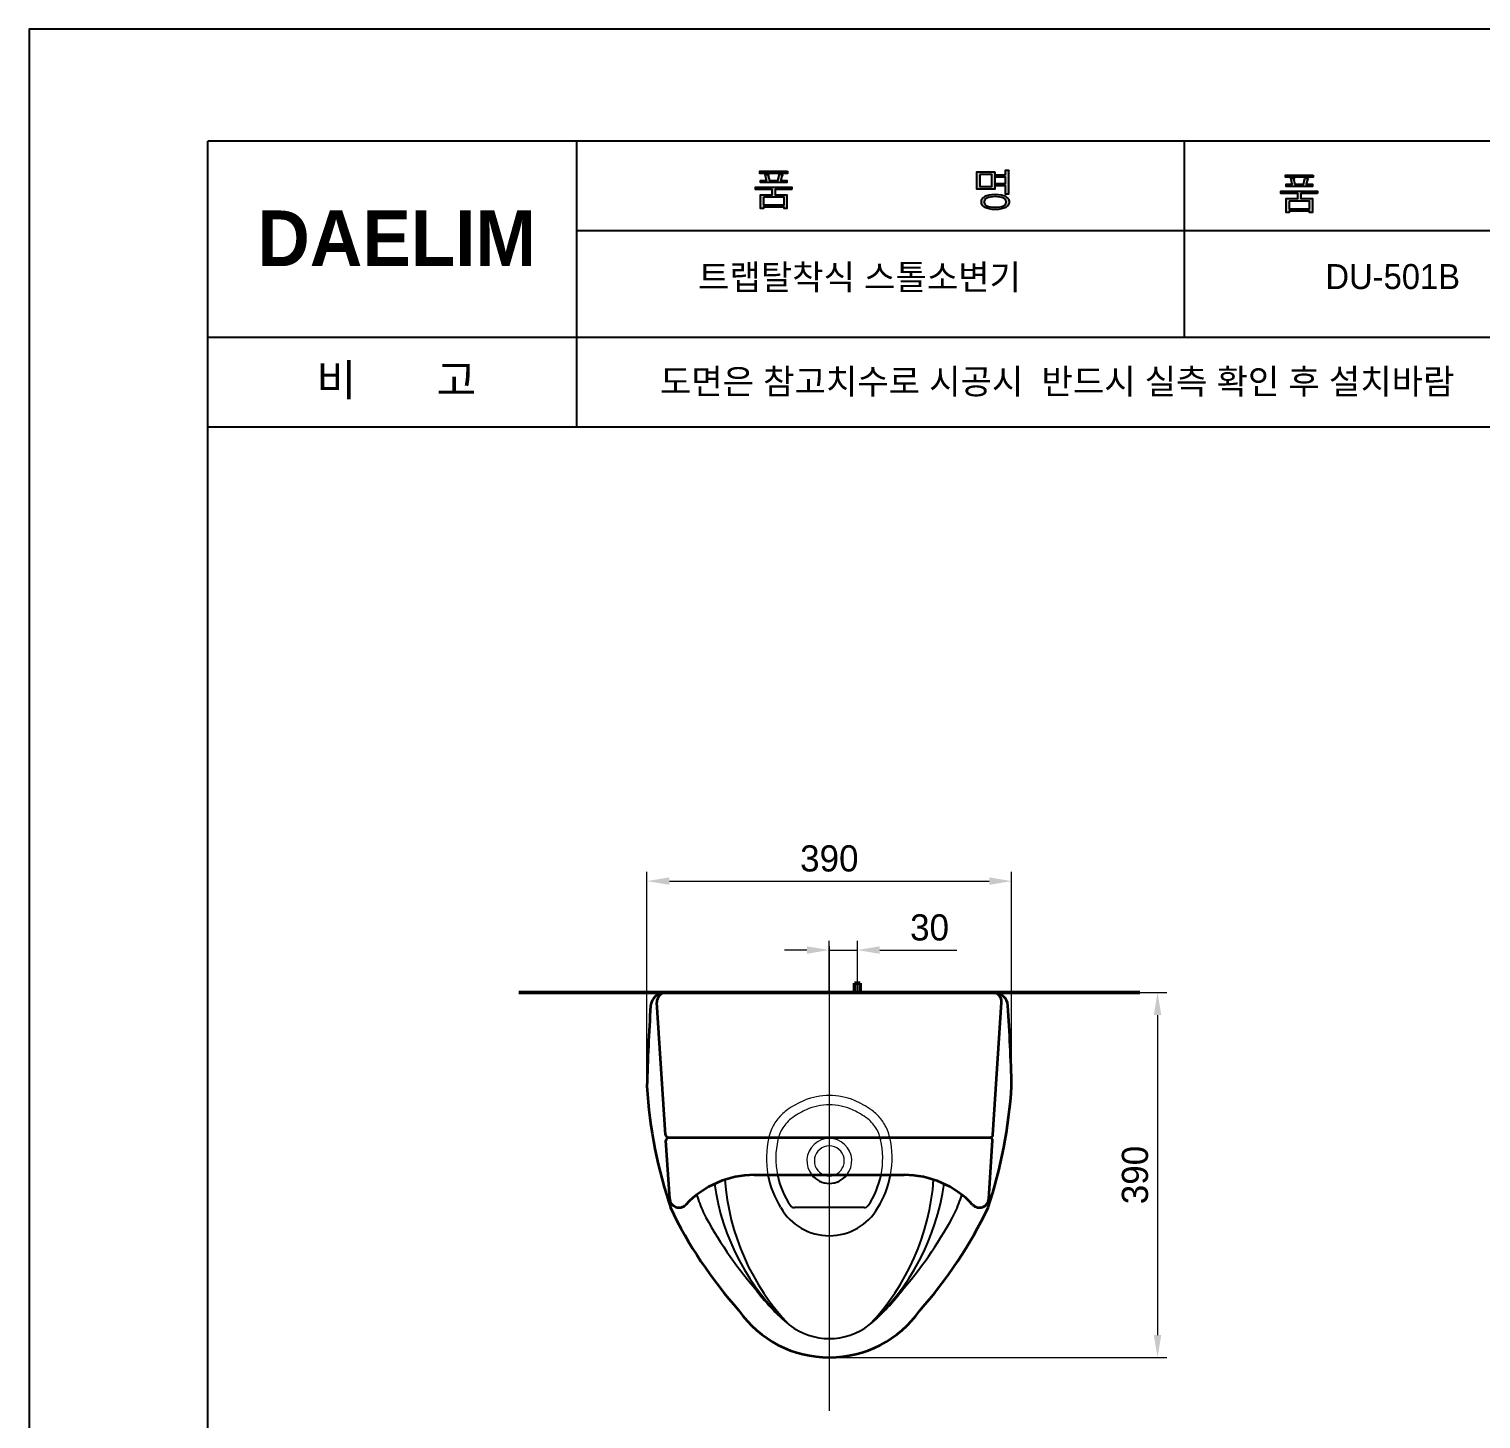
# Model space of a CAD drawing. Header units: millimetres. Extents: x 7648 to 10074, y -183 to 3248.
# Drawn here: x 7648 to 9201, y 1761 to 3248 of the extents above; entities that cross this region are included whole.
import ezdxf
from ezdxf.lldxf.tags import DXFTag

# ---------------------------------------------------------------- set-up
doc = ezdxf.new("R2010")
doc.units = ezdxf.units.MM
doc.header["$LTSCALE"] = 0.1
for name, color, linetype, lineweight in [('AM_11', 3, 'AM_ISO09W050', 18), ('AM_3', 6, 'AM_ISO02W050', 20), ('AM_5', 3, 'Continuous', 9), ('AM_7', 4, 'AM_ISO08W050', 9), ('DIM', 3, 'Continuous', 15), ('LINE', 7, 'Continuous', 25), ('LINE @ 1', 7, 'Continuous', 25), ('OUTLINE', 11, 'Continuous', 35), ('Y', 235, 'Continuous', 50)]:
    doc.layers.add(name, color=color, linetype=linetype, lineweight=lineweight)
doc.layers.add('YA', color=7, linetype='Continuous')
doc.styles.add('h', font='HBATANG.TTF', dxfattribs={"height": 28})
doc.styles.add('스타일1', font='txt.shx', dxfattribs={"bigfont": 'ghs.shx'})
tags = doc.linetypes.add('AM_ISO02W050', pattern=[7.5, 6, -1.5]).pattern_tags.tags
tags[6:7] = [DXFTag(74, 4), DXFTag(75, 0), DXFTag(340, '0'), DXFTag(46, 1.0), DXFTag(50, 0.0), DXFTag(44, 0.0), DXFTag(45, 0.0)]
tags[4:5] = [DXFTag(74, 4), DXFTag(75, 0), DXFTag(340, '0'), DXFTag(46, 1.0), DXFTag(50, 0.0), DXFTag(44, 0.0), DXFTag(45, 0.0)]
tags = doc.linetypes.add('AM_ISO08W050', pattern=[18, 12, -1.5, 3, -1.5]).pattern_tags.tags
tags[10:11] = [DXFTag(74, 4), DXFTag(75, 0), DXFTag(340, '0'), DXFTag(46, 1.0), DXFTag(50, 0.0), DXFTag(44, 0.0), DXFTag(45, 0.0)]
tags[8:9] = [DXFTag(74, 4), DXFTag(75, 0), DXFTag(340, '0'), DXFTag(46, 1.0), DXFTag(50, 0.0), DXFTag(44, 0.0), DXFTag(45, 0.0)]
tags[6:7] = [DXFTag(74, 4), DXFTag(75, 0), DXFTag(340, '0'), DXFTag(46, 1.0), DXFTag(50, 0.0), DXFTag(44, 0.0), DXFTag(45, 0.0)]
tags[4:5] = [DXFTag(74, 4), DXFTag(75, 0), DXFTag(340, '0'), DXFTag(46, 1.0), DXFTag(50, 0.0), DXFTag(44, 0.0), DXFTag(45, 0.0)]
tags = doc.linetypes.add('AM_ISO09W050', pattern=[22.5, 12, -1.5, 3, -1.5, 3, -1.5]).pattern_tags.tags
tags[14:15] = [DXFTag(74, 4), DXFTag(75, 0), DXFTag(340, '0'), DXFTag(46, 1.0), DXFTag(50, 0.0), DXFTag(44, 0.0), DXFTag(45, 0.0)]
tags[12:13] = [DXFTag(74, 4), DXFTag(75, 0), DXFTag(340, '0'), DXFTag(46, 1.0), DXFTag(50, 0.0), DXFTag(44, 0.0), DXFTag(45, 0.0)]
tags[10:11] = [DXFTag(74, 4), DXFTag(75, 0), DXFTag(340, '0'), DXFTag(46, 1.0), DXFTag(50, 0.0), DXFTag(44, 0.0), DXFTag(45, 0.0)]
tags[8:9] = [DXFTag(74, 4), DXFTag(75, 0), DXFTag(340, '0'), DXFTag(46, 1.0), DXFTag(50, 0.0), DXFTag(44, 0.0), DXFTag(45, 0.0)]
tags[6:7] = [DXFTag(74, 4), DXFTag(75, 0), DXFTag(340, '0'), DXFTag(46, 1.0), DXFTag(50, 0.0), DXFTag(44, 0.0), DXFTag(45, 0.0)]
tags[4:5] = [DXFTag(74, 4), DXFTag(75, 0), DXFTag(340, '0'), DXFTag(46, 1.0), DXFTag(50, 0.0), DXFTag(44, 0.0), DXFTag(45, 0.0)]
tags = doc.linetypes.add('Amconstr', pattern=[9999, 9999, 0]).pattern_tags.tags
tags[6:7] = [DXFTag(74, 4), DXFTag(75, 0), DXFTag(340, '0'), DXFTag(46, 1.0), DXFTag(50, 0.0), DXFTag(44, 0.0), DXFTag(45, 0.0)]
tags[4:5] = [DXFTag(74, 4), DXFTag(75, 0), DXFTag(340, '0'), DXFTag(46, 1.0), DXFTag(50, 0.0), DXFTag(44, 0.0), DXFTag(45, 0.0)]
doc.dimstyles.new('AM_ISO$0', dxfattribs={"dimtxt": 28, "dimasz": 24, "dimexe": 10, "dimexo": 0, "dimgap": 10, "dimtad": 1, "dimdec": 0, "dimdsep": 46, "dimtxsty": 'h', "dimcen": -5, "dimclrd": 256, "dimclre": 256, "dimclrt": 256, "dimadec": 0, "dimazin": 2, "dimtp": 0.1, "dimtm": 0.1, "dimtfac": 0.71, "dimtdec": 0, "dimtmove": 0, "dimatfit": 3, "dimfxl": 0, "dimlwd": -1, "dimlwe": -1, "dimarcsym": 0})

# ---------------------------------------------------------------- blocks, each defined once
blk = doc.blocks.new('*D80')
at = {"layer": 'AM_5', "color": 0}
for p, q in [((8678.2, 2217.4), (8864.9, 2217.4)), ((8854.9, 2193.4), (8854.9, 1851.2)), ((8503.9, 1827.2), (8864.9, 1827.2))]:
    blk.add_line(p, q, dxfattribs=at)
for points in [[(8850.9, 2193.4), (8858.9, 2193.4), (8854.9, 2217.4)], [(8850.9, 1851.2), (8858.9, 1851.2), (8854.9, 1827.2)]]:
    blk.add_solid(points, dxfattribs=at)
at = {"layer": 'Defpoints', "color": 0}
for p in [(8678.2, 2217.4), (8503.9, 1827.2), (8854.9, 1827.2)]:
    blk.add_point(p, dxfattribs=at)
at = {"layer": 'AM_5', "color": 0, "insert": (8830.9, 2022.3), "char_height": 28, "attachment_point": 5, "rotation": 90, "style": 'h'}
blk.add_mtext('390', dxfattribs=at)
blk = doc.blocks.new('*D82')
at = {"layer": 'AM_5', "color": 0}
for p, q in [((8308.9, 2117.2), (8308.9, 2346.6)), ((8698.9, 2117.4), (8698.9, 2346.6)), ((8332.9, 2336.6), (8674.9, 2336.6))]:
    blk.add_line(p, q, dxfattribs=at)
for points in [[(8332.9, 2340.6), (8332.9, 2332.6), (8308.9, 2336.6)], [(8674.9, 2340.6), (8674.9, 2332.6), (8698.9, 2336.6)]]:
    blk.add_solid(points, dxfattribs=at)
at = {"layer": 'Defpoints', "color": 0}
for p in [(8698.9, 2336.6), (8308.9, 2117.2), (8698.9, 2117.4)]:
    blk.add_point(p, dxfattribs=at)
at = {"layer": 'AM_5', "color": 0, "insert": (8503.9, 2360.7), "char_height": 28, "attachment_point": 5, "style": 'h'}
blk.add_mtext('390', dxfattribs=at)
blk = doc.blocks.new('*D85')
at = {"layer": 'AM_11', "color": 0}
for p, q in [((8503.9, 2217.4), (8503.9, 2272.9)), ((8533.9, 2217.4), (8533.9, 2272.9)), ((8479.9, 2262.9), (8455.9, 2262.9)), ((8503.9, 2262.9), (8533.9, 2262.9)), ((8557.9, 2262.9), (8640.4, 2262.9))]:
    blk.add_line(p, q, dxfattribs=at)
for points in [[(8479.9, 2266.9), (8479.9, 2258.9), (8503.9, 2262.9)], [(8557.9, 2266.9), (8557.9, 2258.9), (8533.9, 2262.9)]]:
    blk.add_solid(points, dxfattribs=at)
at = {"layer": 'Defpoints', "color": 0}
for p in [(8533.9, 2262.9), (8503.9, 2217.4), (8533.9, 2217.4)]:
    blk.add_point(p, dxfattribs=at)
at = {"layer": 'AM_11', "color": 0, "insert": (8611.1, 2286.9), "char_height": 28, "attachment_point": 5, "style": 'h'}
blk.add_mtext('30', dxfattribs=at)

msp = doc.modelspace()

# ---------------------------------------------------------------- hatches: boundary and pattern name
at = {"layer": 'LINE @ 1', "linetype": 'Amconstr'}
h = msp.add_hatch(color=256, dxfattribs=at)
h.dxf.hatch_style = 1
h.paths.add_polyline_path([(9021.3, 3091.7), (8991.7, 3091.7), (8991.7, 3089.3), (9021.3, 3089.3)])
h = msp.add_hatch(color=256, dxfattribs=at)
h.dxf.hatch_style = 1
h.paths.add_polyline_path([(8998.8, 3081.9), (8992.3, 3081.9), (8992.3, 3079.5), (9020.6, 3079.5), (9020.6, 3081.9), (9014, 3081.9), (9015.2, 3086.4), (9015.3, 3086.8), (9015.9, 3087.5), (9015.9, 3087.5), (9016, 3087.6), (9016, 3087.6), (9016, 3087.6), (9016, 3087.7), (9016, 3087.7), (9016, 3087.7), (9016, 3087.7), (9016, 3087.8), (9016, 3087.8), (9015.9, 3087.8), (9015.9, 3087.8), (9015.7, 3087.9), (9015, 3088), (9012.5, 3088.5), (9011, 3081.9), (9001.8, 3081.9), (9000.6, 3086.8), (9000.8, 3087.4), (9001, 3087.7), (9001, 3087.8), (9001, 3087.8), (9001, 3087.9), (9001, 3087.9), (9001, 3087.9), (9001, 3087.9), (9001, 3088), (9001, 3088), (9001, 3088), (9001, 3088), (9000.9, 3088), (9000.9, 3088.1), (9000.8, 3088.1), (9000.5, 3088.1), (8999.6, 3088.2), (8997.5, 3088.2)])
h.paths.add_polyline_path([(8986.9, 3074.6), (8986.9, 3072), (9004.9, 3072), (9004.9, 3066.5), (8992.3, 3066.5), (8992.3, 3051.8), (8995.5, 3051.8), (8995.5, 3053.1), (9017.5, 3053.1), (9017.5, 3051.8), (9020.6, 3051.8), (9020.6, 3066.5), (9008, 3066.5), (9008, 3072), (9026, 3072), (9026, 3074.6)])
h.paths.add_polyline_path([(9017.5, 3063.9), (9017.5, 3055.7), (8995.5, 3055.7), (8995.5, 3063.9)], flags=16)
at = {"layer": 'YA'}
h = msp.add_hatch(color=256, dxfattribs=at)
h.paths.add_polyline_path([(8692.3, 3091.9), (8692.3, 3096.8), (8694.8, 3096.8), (8695.1, 3096.8), (8695.4, 3096.8), (8695.5, 3096.7), (8695.6, 3096.7), (8695.7, 3096.7), (8695.7, 3096.7), (8695.7, 3096.6), (8695.7, 3096.6), (8695.7, 3096.6), (8695.7, 3096.6), (8695.7, 3096.6), (8695.8, 3096.6), (8695.8, 3096.6), (8695.8, 3096.5), (8695.8, 3096.5), (8695.8, 3096.5), (8695.7, 3096.4), (8695.7, 3096.3), (8695.6, 3096.1), (8695.5, 3095.8), (8695.4, 3095.4), (8695.4, 3071.1), (8692.3, 3071.1), (8692.3, 3080.1), (8682.4, 3080.1), (8682.4, 3082.7), (8692.3, 3082.7), (8692.3, 3089.4), (8682.4, 3089.4), (8682.4, 3091.9)])
h.paths.add_polyline_path([(8672.6, 3067.1), (8671.9, 3066.7), (8671.3, 3066.3), (8670.8, 3065.9), (8670.4, 3065.3), (8670.1, 3064.8), (8669.9, 3064.2), (8669.7, 3063.6), (8669.7, 3062.9), (8669.7, 3062.2), (8669.9, 3061.6), (8670.1, 3061), (8670.4, 3060.5), (8670.8, 3060), (8671.3, 3059.5), (8671.9, 3059.1), (8672.6, 3058.8), (8674.2, 3058.1), (8676.2, 3057.7), (8681.4, 3057.3), (8686.5, 3057.7), (8688.6, 3058.1), (8690.2, 3058.8), (8690.9, 3059.1), (8691.5, 3059.5), (8692, 3060), (8692.4, 3060.5), (8692.7, 3061), (8693, 3061.6), (8693.1, 3062.2), (8693.1, 3062.9), (8693.1, 3063.6), (8693, 3064.2), (8692.7, 3064.8), (8692.4, 3065.3), (8692, 3065.9), (8691.5, 3066.3), (8690.9, 3066.7), (8690.2, 3067.1), (8688.6, 3067.8), (8686.5, 3068.2), (8681.4, 3068.6), (8676.2, 3068.2), (8674.2, 3067.8)], flags=16)
h.paths.add_polyline_path([(8692.6, 3068.8), (8693.4, 3068.2), (8694.1, 3067.6), (8694.8, 3066.9), (8695.3, 3066.2), (8695.7, 3065.5), (8696, 3064.7), (8696.1, 3063.8), (8696.2, 3062.9), (8696.1, 3062), (8696, 3061.2), (8695.7, 3060.4), (8695.3, 3059.6), (8694.8, 3058.9), (8694.1, 3058.3), (8693.4, 3057.7), (8692.6, 3057.1), (8691.5, 3056.6), (8690.4, 3056.1), (8687.8, 3055.4), (8684.8, 3054.9), (8681.4, 3054.8), (8678, 3054.9), (8675, 3055.4), (8672.4, 3056.1), (8671.3, 3056.6), (8670.2, 3057.1), (8669.4, 3057.7), (8668.7, 3058.3), (8668, 3058.9), (8667.5, 3059.6), (8667.1, 3060.4), (8666.8, 3061.2), (8666.7, 3062), (8666.6, 3062.9), (8666.7, 3063.8), (8666.8, 3064.7), (8667.1, 3065.5), (8667.5, 3066.2), (8668, 3066.9), (8668.7, 3067.6), (8669.4, 3068.2), (8670.2, 3068.8), (8671.3, 3069.3), (8672.4, 3069.8), (8675, 3070.5), (8678, 3071), (8681.4, 3071.1), (8684.8, 3071), (8687.8, 3070.5), (8690.4, 3069.8), (8691.5, 3069.3)])
h.paths.add_polyline_path([(8664.7, 3092.4), (8664.7, 3079.3), (8677.8, 3079.3), (8677.8, 3092.4)], flags=16)
h.paths.add_polyline_path([(8680.9, 3095), (8680.9, 3076.7), (8661.6, 3076.7), (8661.6, 3095)])
h.paths.add_polyline_path([(8433.4, 3068), (8433.4, 3059.8), (8455.5, 3059.8), (8455.5, 3068)], flags=16)
h.paths.add_polyline_path([(8438.9, 3092.1), (8438.9, 3092.1), (8438.9, 3092.1), (8439, 3092), (8439, 3092), (8439, 3092), (8439, 3092), (8439, 3091.9), (8439, 3091.9), (8438.9, 3091.8), (8438.9, 3091.8), (8438.8, 3091.6), (8438.7, 3091.2), (8438.6, 3091.1), (8438.6, 3091), (8438.6, 3090.8), (8438.6, 3090.7), (8439.8, 3086), (8449, 3086), (8450.5, 3092.6), (8452.9, 3092.1), (8453.6, 3092), (8453.8, 3091.9), (8453.9, 3091.9), (8453.9, 3091.8), (8453.9, 3091.8), (8453.9, 3091.8), (8453.9, 3091.8), (8454, 3091.8), (8454, 3091.7), (8453.9, 3091.7), (8453.9, 3091.7), (8453.9, 3091.6), (8453.9, 3091.6), (8453.8, 3091.5), (8453.7, 3091.4), (8453.4, 3091), (8453.3, 3090.9), (8453.2, 3090.7), (8453.2, 3090.6), (8453.1, 3090.4), (8451.9, 3086), (8458.6, 3086), (8458.6, 3083.6), (8430.3, 3083.6), (8430.3, 3086), (8436.8, 3086), (8435.4, 3092.2), (8437.6, 3092.2), (8438.5, 3092.2), (8438.7, 3092.2), (8438.8, 3092.1), (8438.9, 3092.1)])
h.paths.add_polyline_path([(8459.2, 3095.8), (8459.2, 3093.4), (8429.6, 3093.4), (8429.6, 3095.8)])
h.paths.add_polyline_path([(8463.9, 3076.1), (8446, 3076.1), (8446, 3070.6), (8458.6, 3070.6), (8458.6, 3055.9), (8455.5, 3055.9), (8455.5, 3057.2), (8433.4, 3057.2), (8433.4, 3055.9), (8430.3, 3055.9), (8430.3, 3070.6), (8442.9, 3070.6), (8442.9, 3076.1), (8424.9, 3076.1), (8424.9, 3078.6), (8463.9, 3078.6)])

# ---------------------------------------------------------------- linework, layer by layer
at = {"layer": 'AM_3', "color": 0}
for centre, radius, start, end in [((8499.6, 2035.1), 70, 116.9946, 125.5304), ((8503.9, 2037.4), 70, 112.518, 121.0027), ((8503.9, 2037.4), 70, 67.482, 112.518), ((8503.9, 2037.4), 60, 65.6699, 114.3301), ((8503.9, 2037.4), 70, 58.9973, 67.482), ((8508.1, 2035.1), 70, 54.4696, 63.0054), ((8488, 2051.3), 50, 141.5416, 157.6448), ((8488, 2051.3), 50, 126.9454, 141.5416), ((8488, 2051.3), 40, 128.9739, 150.4736), ((8488, 2051.3), 50, 125.5304, 126.9454), ((8488, 2051.3), 40, 125.5304, 128.9739), ((8499.6, 2035.1), 60, 116.6604, 125.5304), ((8503.9, 2037.4), 60, 114.3301, 121.3369), ((8503.9, 2037.4), 60, 58.6631, 65.6699), ((8508.1, 2035.1), 60, 54.4696, 63.3396), ((8519.8, 2051.3), 40, 51.0261, 54.4696), ((8519.8, 2051.3), 40, 29.5264, 51.0261), ((8519.8, 2051.3), 50, 53.0546, 54.4696), ((8519.8, 2051.3), 50, 38.4584, 53.0546), ((8519.8, 2051.3), 50, 22.3552, 38.4584), ((8488, 2051.3), 50, 157.6448, 167.3307), ((8488, 2051.3), 40, 150.4736, 167.3307), ((8519.8, 2051.3), 40, 12.6693, 29.5264), ((8519.8, 2051.3), 50, 12.6693, 22.3552), ((8536.7, 2040.4), 100, 167.3307, 190.3328), ((8536.7, 2040.4), 90, 167.3307, 191.4957), ((8503.9, 2037.4), 24, 321.3178, 218.6822), ((8503.9, 2037.4), 16, 290.3641, 249.6359), ((8471, 2040.4), 90, 348.5043, 12.6693), ((8471, 2040.4), 100, 349.6672, 12.6693)]:
    msp.add_arc(centre, radius, start, end, dxfattribs=at)
at = {"layer": 'AM_7', "color": 0}
msp.add_line((8503.9, 2266.9), (8503.9, 1770.2), dxfattribs=at)
at = {"layer": 'LINE', "color": 0}
msp.add_line((8541.2, 1987.4), (8466.5, 1987.4), dxfattribs=at)
for centre, radius, start, end in [((8536.7, 2040.4), 100, 190.3328, 211.9626), ((8536.7, 2040.4), 90, 191.4957, 214.33), ((8503.9, 2037.4), 24, 218.6822, 321.3178), ((8503.9, 2037.4), 16, 249.6359, 290.3641), ((8471, 2040.4), 90, 325.67, 348.5043), ((8471, 2040.4), 100, 328.0374, 349.6672), ((8628.6, 2047.6), 250, 187.9799, 227.9223), ((8641.6, 2035), 250, 184.0477, 223.7786), ((8366.1, 2035), 250, 316.2214, 355.9523), ((8379.1, 2047.6), 250, 312.0777, 352.0201), ((8582.7, 2074.6), 232.6, 198.4243, 203.3459), ((8466.5, 1992.4), 5, 214.33, 270), ((8541.2, 1992.4), 5, 270, 325.67), ((8503.9, 2017.4), 50, 330, 330.1925), ((8425, 2074.6), 232.6, 336.6541, 341.5757), ((8770.9, 2195.8), 455, 207.9687, 220.3594), ((8503.9, 2017.4), 60, 210, 330), ((8236.8, 2195.8), 455, 319.6406, 332.0313), ((8605.3, 2034.7), 225, 216.4094, 230.1341), ((8402.4, 2034.7), 225, 309.8659, 323.5906), ((8503.9, 1917.4), 70, 232.3301, 307.6699)]:
    msp.add_arc(centre, radius, start, end, dxfattribs=at)
at = {"layer": 'OUTLINE', "color": 0}
for p, q in [((8328.8, 2065.2), (8319.6, 2206.8)), ((8684.9, 2217.4), (8322.8, 2217.4)), ((8678.9, 2065.2), (8688.2, 2206.8)), ((8333.2, 1996.8), (8329.2, 2059.2)), ((8331.8, 2062.4), (8675.9, 2062.4)), ((8674.5, 1996.8), (8678.5, 2059.2)), ((8423.7, 2022.4), (8584, 2022.4))]:
    msp.add_line(p, q, dxfattribs=at)
for centre, radius, start, end in [((8327.8, 2202.3), 15, 90, 176.1057), ((8329.5, 2207.4), 10, 90, 183.7314), ((8678.2, 2207.4), 10, 356.2686, 90), ((8679.9, 2202.4), 15, 3.8943, 90), ((10308.2, 2067.5), 2000, 176.1057, 178.5745), ((6699.5, 2067.6), 2000, 1.4255, 3.8943), ((8816.9, 2148.9), 509.1, 183.572, 198.7455), ((8169.7, 2151.8), 530.3, 341.9423, 356.2769), ((8331.8, 2065.4), 3, 183.7314, 270), ((8675.9, 2065.4), 3, 270, 356.2686), ((8332.2, 2059.4), 3, 90, 183.7314), ((8675.5, 2059.4), 3, 356.2686, 90), ((8423.7, 1922.4), 100, 90, 137.0141), ((8584, 1922.4), 100, 42.9859, 90), ((8343.2, 1997.4), 10, 183.7314, 317.0141), ((8664.5, 1997.4), 10, 222.9859, 356.2686), ((8766.3, 2195.8), 480, 205.7262, 221.5472), ((8241.4, 2195.8), 480, 318.4528, 334.2738), ((8503.9, 1945.6), 118.4, 215.1415, 324.8585)]:
    msp.add_arc(centre, radius, start, end, dxfattribs=at)
at = {"layer": 'Y', "color": 0}
for p, q in [((8536.9, 2227.4), (8530.9, 2227.4)), ((8530.9, 2227.4), (8530.9, 2217.4)), ((8536.9, 2217.4), (8536.9, 2227.4)), ((8171.8, 2217.4), (8835.9, 2217.4))]:
    msp.add_line(p, q, dxfattribs=at)
at = {"layer": 'YA', "color": 7}
for p, q in [((9915.4, 3128), (7839.4, 3128)), ((7839.4, 2057.8), (7839.4, 3128)), ((8233.9, 2822), (8233.9, 3128)), ((8883.9, 2918), (8883.9, 3128)), ((9915.4, 3032), (8233.9, 3032)), ((9915.4, 2918), (7839.4, 2918)), ((9915.4, 2822), (7839.4, 2822)), ((9915.4, 2822), (7839.4, 2822)), ((7839.4, -40), (7839.4, 2057.8))]:
    msp.add_line(p, q, dxfattribs=at)
at = {"layer": 'YA', "color": 0}
msp.add_lwpolyline([(7648.1, -182.5), (10073.6, -182.5), (10073.6, 3247.8), (7648.1, 3247.8)], close=True, dxfattribs=at)
at = {"layer": 'YA', "color": 7}
for points in [[(8459.2, 3095.8), (8459.2, 3093.4), (8429.6, 3093.4), (8429.6, 3095.8), (8459.2, 3095.8)], [(8438.9, 3092.1), (8438.9, 3092.1), (8438.9, 3092.1), (8439, 3092), (8439, 3092), (8439, 3092), (8439, 3092), (8439, 3091.9), (8439, 3091.9), (8438.9, 3091.8), (8438.9, 3091.8), (8438.8, 3091.6), (8438.7, 3091.2), (8438.6, 3091.1), (8438.6, 3091), (8438.6, 3090.8), (8438.6, 3090.7), (8439.8, 3086), (8449, 3086), (8450.5, 3092.6), (8452.9, 3092.1), (8453.6, 3092), (8453.8, 3091.9), (8453.9, 3091.9), (8453.9, 3091.8), (8453.9, 3091.8), (8453.9, 3091.8), (8453.9, 3091.8), (8454, 3091.8), (8454, 3091.7), (8453.9, 3091.7), (8453.9, 3091.7), (8453.9, 3091.6), (8453.9, 3091.6), (8453.8, 3091.5), (8453.7, 3091.4), (8453.4, 3091), (8453.3, 3090.9), (8453.2, 3090.7), (8453.2, 3090.6), (8453.1, 3090.4), (8451.9, 3086), (8458.6, 3086), (8458.6, 3083.6), (8430.3, 3083.6), (8430.3, 3086), (8436.8, 3086), (8435.4, 3092.2), (8437.6, 3092.2), (8438.5, 3092.2), (8438.7, 3092.2), (8438.8, 3092.1), (8438.9, 3092.1), (8438.9, 3092.1)], [(8680.9, 3095), (8680.9, 3076.7), (8661.6, 3076.7), (8661.6, 3095), (8680.9, 3095)], [(8664.7, 3092.4), (8664.7, 3079.3), (8677.8, 3079.3), (8677.8, 3092.4), (8664.7, 3092.4)], [(8692.3, 3091.9), (8692.3, 3096.8), (8694.8, 3096.8), (8695.1, 3096.8), (8695.4, 3096.8), (8695.5, 3096.7), (8695.6, 3096.7), (8695.7, 3096.7), (8695.7, 3096.7), (8695.7, 3096.6), (8695.7, 3096.6), (8695.7, 3096.6), (8695.7, 3096.6), (8695.7, 3096.6), (8695.8, 3096.6), (8695.8, 3096.6), (8695.8, 3096.5), (8695.8, 3096.5), (8695.8, 3096.5), (8695.7, 3096.4), (8695.7, 3096.3), (8695.6, 3096.1), (8695.5, 3095.8), (8695.4, 3095.4), (8695.4, 3071.1), (8692.3, 3071.1), (8692.3, 3080.1), (8682.4, 3080.1), (8682.4, 3082.7), (8692.3, 3082.7), (8692.3, 3089.4), (8682.4, 3089.4), (8682.4, 3091.9), (8692.3, 3091.9)], [(9021.3, 3091.7), (9021.3, 3089.3), (8991.7, 3089.3), (8991.7, 3091.7), (9021.3, 3091.7)], [(8463.9, 3076.1), (8446, 3076.1), (8446, 3070.6), (8458.6, 3070.6), (8458.6, 3055.9), (8455.5, 3055.9), (8455.5, 3057.2), (8433.4, 3057.2), (8433.4, 3055.9), (8430.3, 3055.9), (8430.3, 3070.6), (8442.9, 3070.6), (8442.9, 3076.1), (8424.9, 3076.1), (8424.9, 3078.6), (8463.9, 3078.6), (8463.9, 3076.1)], [(9026, 3072), (9008, 3072), (9008, 3066.5), (9020.6, 3066.5), (9020.6, 3051.8), (9017.5, 3051.8), (9017.5, 3053.1), (8995.5, 3053.1), (8995.5, 3051.8), (8992.3, 3051.8), (8992.3, 3066.5), (9004.9, 3066.5), (9004.9, 3072), (8986.9, 3072), (8986.9, 3074.6), (9026, 3074.6), (9026, 3072)], [(9001, 3088), (9001, 3088), (9001, 3088), (9001, 3088), (9001, 3087.9), (9001, 3087.9), (9001, 3087.9), (9001, 3087.9), (9001, 3087.8), (9001, 3087.8), (9001, 3087.7), (9000.9, 3087.5), (9000.7, 3087.1), (9000.7, 3087), (9000.7, 3086.9), (9000.7, 3086.8), (9000.7, 3086.6), (9001.8, 3081.9), (9011, 3081.9), (9012.5, 3088.5), (9015, 3088), (9015.7, 3087.9), (9015.9, 3087.8), (9015.9, 3087.8), (9016, 3087.8), (9016, 3087.8), (9016, 3087.7), (9016, 3087.7), (9016, 3087.7), (9016, 3087.7), (9016, 3087.6), (9016, 3087.6), (9016, 3087.6), (9015.9, 3087.5), (9015.9, 3087.4), (9015.8, 3087.3), (9015.4, 3086.9), (9015.3, 3086.8), (9015.3, 3086.6), (9015.2, 3086.5), (9015.2, 3086.4), (9014, 3081.9), (9020.6, 3081.9), (9020.6, 3079.5), (8992.3, 3079.5), (8992.3, 3081.9), (8998.8, 3081.9), (8997.5, 3088.2), (8999.6, 3088.2), (9000.5, 3088.1), (9000.8, 3088.1), (9000.9, 3088.1), (9000.9, 3088), (9001, 3088)], [(8433.4, 3068), (8433.4, 3059.8), (8455.5, 3059.8), (8455.5, 3068), (8433.4, 3068)], [(8692.5, 3068.8), (8693.4, 3068.2), (8694.1, 3067.6), (8694.8, 3066.9), (8695.3, 3066.2), (8695.7, 3065.5), (8696, 3064.7), (8696.1, 3063.8), (8696.2, 3062.9), (8696.1, 3062), (8696, 3061.2), (8695.7, 3060.4), (8695.3, 3059.6), (8694.8, 3058.9), (8694.1, 3058.3), (8693.4, 3057.7), (8692.5, 3057.1), (8691.5, 3056.6), (8690.4, 3056.1), (8687.8, 3055.4), (8684.8, 3054.9), (8681.4, 3054.8), (8678, 3054.9), (8675, 3055.4), (8672.4, 3056.1), (8671.2, 3056.6), (8670.2, 3057.1), (8669.4, 3057.7), (8668.6, 3058.3), (8668, 3058.9), (8667.5, 3059.6), (8667.1, 3060.4), (8666.8, 3061.2), (8666.7, 3062), (8666.6, 3062.9), (8666.7, 3063.8), (8666.8, 3064.7), (8667.1, 3065.5), (8667.5, 3066.2), (8668, 3066.9), (8668.6, 3067.6), (8669.4, 3068.2), (8670.2, 3068.8), (8671.2, 3069.3), (8672.4, 3069.8), (8675, 3070.5), (8678, 3071), (8681.4, 3071.1), (8684.8, 3071), (8687.8, 3070.5), (8690.4, 3069.8), (8691.5, 3069.3), (8692.5, 3068.8)], [(8672.4, 3067.1), (8671.7, 3066.7), (8671.2, 3066.3), (8670.7, 3065.9), (8670.3, 3065.3), (8670, 3064.8), (8669.7, 3064.2), (8669.6, 3063.6), (8669.6, 3062.9), (8669.6, 3062.2), (8669.7, 3061.6), (8670, 3061), (8670.3, 3060.5), (8670.7, 3060), (8671.2, 3059.5), (8671.7, 3059.1), (8672.4, 3058.8), (8674.1, 3058.1), (8676.1, 3057.7), (8681.3, 3057.3), (8686.4, 3057.7), (8688.4, 3058.1), (8690.1, 3058.8), (8690.8, 3059.1), (8691.4, 3059.5), (8691.9, 3060), (8692.3, 3060.5), (8692.6, 3061), (8692.8, 3061.6), (8692.9, 3062.2), (8693, 3062.9), (8692.9, 3063.6), (8692.8, 3064.2), (8692.6, 3064.8), (8692.3, 3065.3), (8691.9, 3065.9), (8691.4, 3066.3), (8690.8, 3066.7), (8690.1, 3067.1), (8688.4, 3067.8), (8686.4, 3068.2), (8681.3, 3068.6), (8676.1, 3068.2), (8674.1, 3067.8), (8672.4, 3067.1)], [(8995.5, 3063.9), (8995.5, 3055.7), (9017.5, 3055.7), (9017.5, 3063.9), (8995.5, 3063.9)]]:
    msp.add_lwpolyline(points, dxfattribs=at)

# ---------------------------------------------------------------- texts
at = {"layer": 'DIM', "color": 0, "char_height": 33.819, "width": 702.697, "attachment_point": 1, "style": '스타일1'}
for s, insert in [('{\\fGulim|b0|i0|c129|p50; \\H0.79087x; 트랩탈착식 스톨소변기}', (8341.5, 2995.9)), ('{\\fGulim|b0|i0|c129|p50;   \\H0.79087x;DU-501B}', (8997.6, 2996.5))]:
    msp.add_mtext(s, dxfattribs=dict(at, insert=insert))
at = {"layer": 'DIM', "color": 0, "attachment_point": 1, "style": '스타일1'}
for s, insert, char_height in [('{\\fGulim|b0|i0|c129|p50;비       고}', (7955.4, 2889.4), 33.819), ('{\\fGulim|b0|i0|c129|p50;도면은 참고치수로 시공시  반드시 실측 확인 후 설치바람 }', (8322.7, 2884.3), 26.746)]:
    msp.add_mtext(s, dxfattribs=dict(at, insert=insert, char_height=char_height))
at = {"layer": 'YA', "color": 7, "insert": (7892.2, 3053.8), "char_height": 59.437, "width": 290.871, "attachment_point": 1, "style": 'h'}
msp.add_mtext('{\\fHYGraphic-Medium|b1|i0|c129|p18;DAELIM}', dxfattribs=at)

# ---------------------------------------------------------------- dimensions: what is measured, and where the dimension line sits
at = {"layer": 'AM_11', "color": 0}
dim = msp.add_linear_dim(base=(8533.9, 2262.9), p1=(8503.9, 2217.4), p2=(8533.9, 2217.4), dimstyle='AM_ISO$0', override={"dimtxt": 40, "dimtxsty": 'h', "dimclrd": 0, "dimclre": 0, "dimclrt": 0}, dxfattribs=at)
dim.commit()
dim.dimension.update_dxf_attribs({"geometry": '*D85', "text_midpoint": (8611.1, 2286.9)})
at = {"layer": 'AM_5', "color": 0}
dim = msp.add_linear_dim(base=(8698.9, 2336.6), p1=(8308.9, 2117.2), p2=(8698.9, 2117.4), dimstyle='AM_ISO$0', override={"dimtxt": 40, "dimtxsty": 'h', "dimclrd": 0, "dimclre": 0, "dimclrt": 0}, dxfattribs=at)
dim.commit()
dim.dimension.update_dxf_attribs({"geometry": '*D82', "text_midpoint": (8503.9, 2336.6), "dimtype": 160})
dim = msp.add_linear_dim(base=(8854.9, 1827.2), p1=(8678.2, 2217.4), p2=(8503.9, 1827.2), angle=90, dimstyle='AM_ISO$0', override={"dimtxt": 40, "dimtxsty": 'h', "dimclrd": 0, "dimclre": 0, "dimclrt": 0}, dxfattribs=at)
dim.commit()
dim.dimension.update_dxf_attribs({"geometry": '*D80', "text_midpoint": (8830.9, 2022.3)})

doc.saveas('drawing.dxf')
